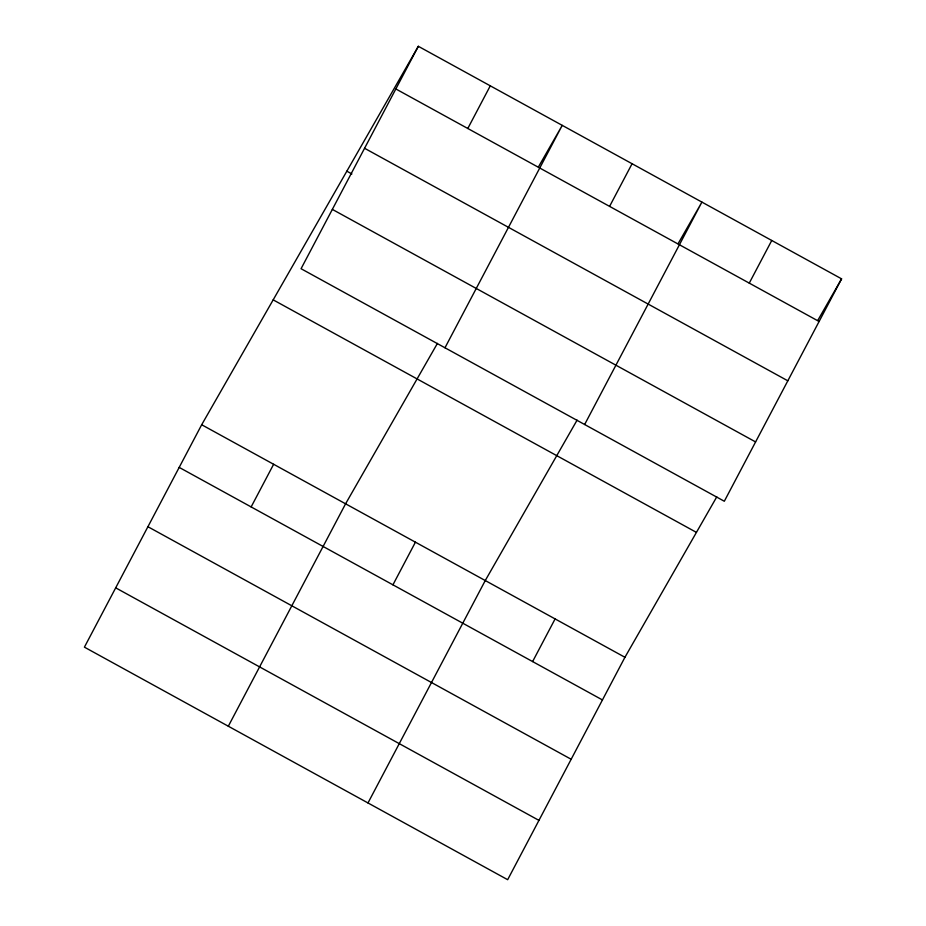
<?xml version="1.0" encoding="UTF-8"?>
<svg xmlns="http://www.w3.org/2000/svg" width="926" height="926" viewBox="0 0 926 926"><rect width="100%" height="100%" fill="white"/><g stroke="black" fill="none" stroke-linecap="round" stroke-linejoin="round"><path stroke-width="1.39" d="M418.332 46.3L301.066 268.714L724.317 501.255L841.584 278.842L418.332 46.3L201.683 424.745L84.416 647.158L507.668 879.7L624.934 657.286L716.77 496.857M251.143 506.927L273.633 464.273M467.804 128.482L490.282 85.829M228.317 726.227L345.583 503.813L437.431 343.384M444.978 347.782L562.232 125.369L538.411 166.993M392.937 584.827L415.427 542.173M609.586 206.382L632.076 163.728M367.992 802.958L485.259 580.544L577.095 420.126M584.642 424.513L701.908 202.099L678.075 243.735M532.612 661.569L555.102 618.915M749.261 283.125L771.752 240.471M817.751 320.465L841.584 278.842M395.842 88.954L819.093 321.484M364.566 148.276L787.818 380.806M346.833 171.183L351.892 173.961M332.341 209.392L755.593 441.933M273.182 299.862L696.433 532.392M201.683 424.745L624.934 657.286M179.193 467.399L602.444 699.94M147.917 526.72L571.168 759.262M115.692 587.836L538.944 820.378"/></g></svg>
